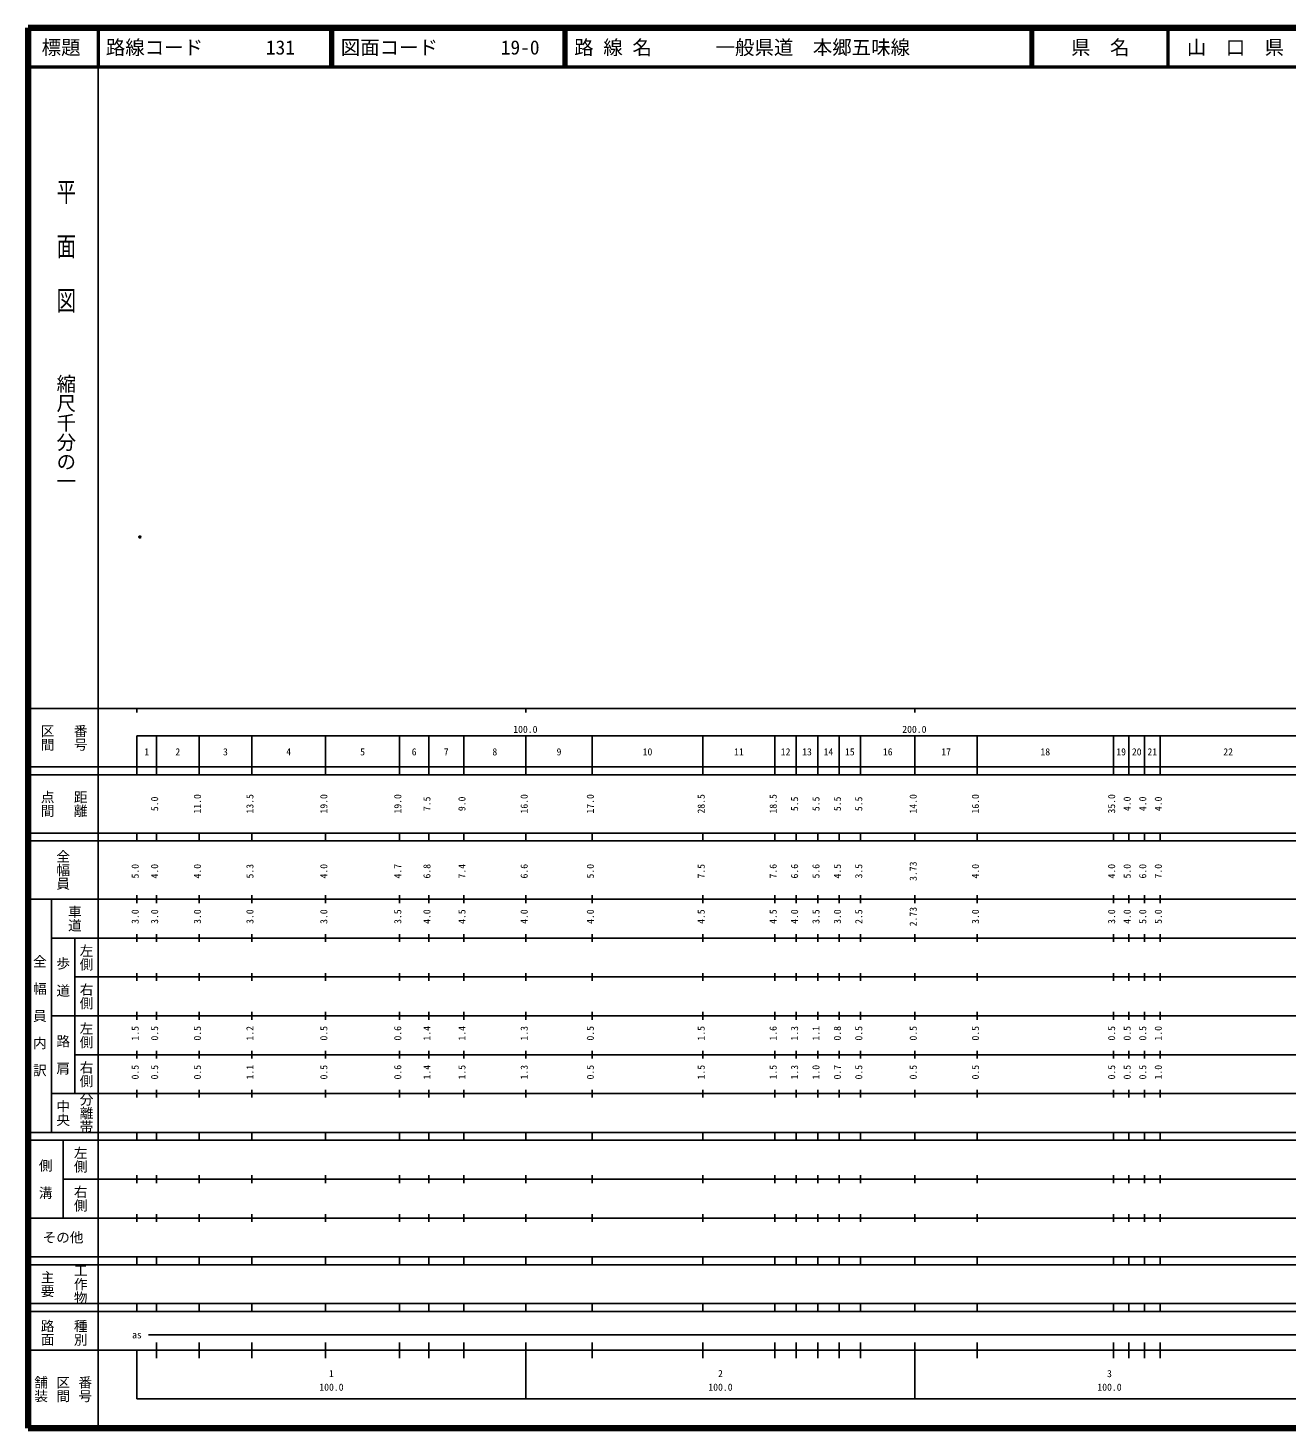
# Model space of a CAD drawing. Units: millimetres on the paper. Extents: x 40 to 680, y 20 to 380.
# Drawn here: x 40 to 363.6, y 20 to 380 of the extents above; entities that cross this region are included whole.
import ezdxf
from ezdxf.enums import TextEntityAlignment as Align

# ---------------------------------------------------------------- set-up
doc = ezdxf.new("R2010")
doc.units = ezdxf.units.MM
doc.header["$PDMODE"] = 32
doc.header["$PDSIZE"] = 0.5
doc.layers.add('M-OTRS', color=6, linetype='Continuous')
doc.layers.add('M-TTL-TXT', color=7, linetype='Continuous')
for name, color, linetype, lineweight in [('M-TTL', 2, 'Continuous', 140), ('M-TTL-BAND', 7, 'Continuous', 25), ('M-TTL-LINE', 7, 'Continuous', 50)]:
    doc.layers.add(name, color=color, linetype=linetype, lineweight=lineweight)
doc.styles.add('@ＭＳ ゴシック', font='')
doc.styles.add('ＭＳ ゴシック', font='')
doc.styles.get('@ＭＳ ゴシック').set_extended_font_data('@MS Gothic')
doc.styles.get('ＭＳ ゴシック').set_extended_font_data('MS Gothic')

msp = doc.modelspace()

# ---------------------------------------------------------------- linework, layer by layer
at = {"layer": 'M-OTRS'}
msp.add_point((68.755, 249.112), dxfattribs=at)
at = {"layer": 'M-TTL'}
for p, q in [((40, 380), (40, 20)), ((680, 380), (40, 380)), ((40, 20), (680, 20))]:
    msp.add_line(p, q, dxfattribs=at)
at = {"layer": 'M-TTL-BAND'}
for p, q in [((58, 370), (58, 20)), ((40, 205), (579, 205)), ((68, 205), (68, 204)), ((168, 205), (168, 204)), ((268, 205), (268, 204)), ((68, 198), (579, 198)), ((68, 198), (68, 188)), ((73, 188), (73, 198)), ((84, 188), (84, 198)), ((97.5, 188), (97.5, 198)), ((116.5, 188), (116.5, 198)), ((135.5, 188), (135.5, 198)), ((143, 188), (143, 198)), ((152, 188), (152, 198)), ((168, 188), (168, 198)), ((185, 188), (185, 198)), ((213.5, 188), (213.5, 198)), ((232, 188), (232, 198)), ((237.5, 188), (237.5, 198)), ((243, 188), (243, 198)), ((248.5, 188), (248.5, 198)), ((254, 188), (254, 198)), ((268, 188), (268, 198)), ((284, 188), (284, 198)), ((319, 188), (319, 198)), ((323, 188), (323, 198)), ((327, 188), (327, 198)), ((331, 188), (331, 198)), ((40, 190), (579, 190)), ((40, 188), (579, 188)), ((40, 173), (579, 173)), ((68, 171), (68, 173)), ((73, 171), (73, 173)), ((84, 171), (84, 173)), ((97.5, 171), (97.5, 173)), ((116.5, 171), (116.5, 173)), ((135.5, 171), (135.5, 173)), ((143, 171), (143, 173)), ((152, 171), (152, 173)), ((168, 171), (168, 173)), ((185, 171), (185, 173)), ((213.5, 171), (213.5, 173)), ((232, 171), (232, 173)), ((237.5, 171), (237.5, 173)), ((243, 171), (243, 173)), ((248.5, 171), (248.5, 173)), ((254, 171), (254, 173)), ((268, 171), (268, 173)), ((284, 171), (284, 173)), ((319, 171), (319, 173)), ((323, 171), (323, 173)), ((327, 171), (327, 173)), ((331, 171), (331, 173)), ((40, 171), (579, 171)), ((40, 156), (579, 156)), ((46, 96), (46, 156)), ((68, 155), (68, 157)), ((73, 155), (73, 157)), ((84, 155), (84, 157)), ((97.5, 155), (97.5, 157)), ((116.5, 155), (116.5, 157)), ((135.5, 155), (135.5, 157)), ((143, 155), (143, 157)), ((152, 155), (152, 157)), ((168, 155), (168, 157)), ((185, 155), (185, 157)), ((213.5, 155), (213.5, 157)), ((232, 155), (232, 157)), ((237.5, 155), (237.5, 157)), ((243, 155), (243, 157)), ((248.5, 155), (248.5, 157)), ((254, 155), (254, 157)), ((268, 155), (268, 157)), ((284, 155), (284, 157)), ((319, 155), (319, 157)), ((323, 155), (323, 157)), ((327, 155), (327, 157)), ((331, 155), (331, 157)), ((46, 146), (579, 146)), ((52, 146), (52, 106)), ((68, 145), (68, 147)), ((73, 145), (73, 147)), ((84, 145), (84, 147)), ((97.5, 145), (97.5, 147)), ((116.5, 145), (116.5, 147)), ((135.5, 145), (135.5, 147)), ((143, 145), (143, 147)), ((152, 145), (152, 147)), ((168, 145), (168, 147)), ((185, 145), (185, 147)), ((213.5, 145), (213.5, 147)), ((232, 145), (232, 147)), ((237.5, 145), (237.5, 147)), ((243, 145), (243, 147)), ((248.5, 145), (248.5, 147)), ((254, 145), (254, 147)), ((268, 145), (268, 147)), ((284, 145), (284, 147)), ((319, 145), (319, 147)), ((323, 145), (323, 147)), ((327, 145), (327, 147)), ((331, 145), (331, 147)), ((68, 135), (68, 137)), ((73, 135), (73, 137)), ((84, 135), (84, 137)), ((97.5, 135), (97.5, 137)), ((116.5, 135), (116.5, 137)), ((135.5, 135), (135.5, 137)), ((143, 135), (143, 137)), ((152, 135), (152, 137)), ((168, 135), (168, 137)), ((185, 135), (185, 137)), ((213.5, 135), (213.5, 137)), ((232, 135), (232, 137)), ((237.5, 135), (237.5, 137)), ((243, 135), (243, 137)), ((248.5, 135), (248.5, 137)), ((254, 135), (254, 137)), ((268, 135), (268, 137)), ((284, 135), (284, 137)), ((319, 135), (319, 137)), ((323, 135), (323, 137)), ((327, 135), (327, 137)), ((331, 135), (331, 137)), ((52, 136), (579, 136)), ((46, 126), (579, 126)), ((68, 125), (68, 127)), ((73, 125), (73, 127)), ((84, 125), (84, 127)), ((97.5, 125), (97.5, 127)), ((116.5, 125), (116.5, 127)), ((135.5, 125), (135.5, 127)), ((143, 125), (143, 127)), ((152, 125), (152, 127)), ((168, 125), (168, 127)), ((185, 125), (185, 127)), ((213.5, 125), (213.5, 127)), ((232, 125), (232, 127)), ((237.5, 125), (237.5, 127)), ((243, 125), (243, 127)), ((248.5, 125), (248.5, 127)), ((254, 125), (254, 127)), ((268, 125), (268, 127)), ((284, 125), (284, 127)), ((319, 125), (319, 127)), ((323, 125), (323, 127)), ((327, 125), (327, 127)), ((331, 125), (331, 127)), ((52, 116), (579, 116)), ((68, 115), (68, 117)), ((73, 115), (73, 117)), ((84, 115), (84, 117)), ((97.5, 115), (97.5, 117)), ((116.5, 115), (116.5, 117)), ((135.5, 115), (135.5, 117)), ((143, 115), (143, 117)), ((152, 115), (152, 117)), ((168, 115), (168, 117)), ((185, 115), (185, 117)), ((213.5, 115), (213.5, 117)), ((232, 115), (232, 117)), ((237.5, 115), (237.5, 117)), ((243, 115), (243, 117)), ((248.5, 115), (248.5, 117)), ((254, 115), (254, 117)), ((268, 115), (268, 117)), ((284, 115), (284, 117)), ((319, 115), (319, 117)), ((323, 115), (323, 117)), ((327, 115), (327, 117)), ((331, 115), (331, 117)), ((46, 106), (579, 106)), ((68, 105), (68, 107)), ((73, 105), (73, 107)), ((84, 105), (84, 107)), ((97.5, 105), (97.5, 107)), ((116.5, 105), (116.5, 107)), ((135.5, 105), (135.5, 107)), ((143, 105), (143, 107)), ((152, 105), (152, 107)), ((168, 105), (168, 107)), ((185, 105), (185, 107)), ((213.5, 105), (213.5, 107)), ((232, 105), (232, 107)), ((237.5, 105), (237.5, 107)), ((243, 105), (243, 107)), ((248.5, 105), (248.5, 107)), ((254, 105), (254, 107)), ((268, 105), (268, 107)), ((284, 105), (284, 107)), ((319, 105), (319, 107)), ((323, 105), (323, 107)), ((327, 105), (327, 107)), ((331, 105), (331, 107)), ((40, 96), (579, 96)), ((40, 94), (579, 94)), ((49, 94), (49, 74)), ((68, 94), (68, 96)), ((73, 94), (73, 96)), ((84, 94), (84, 96)), ((97.5, 94), (97.5, 96)), ((116.5, 94), (116.5, 96)), ((135.5, 94), (135.5, 96)), ((143, 94), (143, 96)), ((152, 94), (152, 96)), ((168, 94), (168, 96)), ((185, 94), (185, 96)), ((213.5, 94), (213.5, 96)), ((232, 94), (232, 96)), ((237.5, 94), (237.5, 96)), ((243, 94), (243, 96)), ((248.5, 94), (248.5, 96)), ((254, 94), (254, 96)), ((268, 94), (268, 96)), ((284, 94), (284, 96)), ((319, 94), (319, 96)), ((323, 94), (323, 96)), ((327, 94), (327, 96)), ((331, 94), (331, 96)), ((49, 84), (579, 84)), ((68, 83), (68, 85)), ((73, 83), (73, 85)), ((84, 83), (84, 85)), ((97.5, 83), (97.5, 85)), ((116.5, 83), (116.5, 85)), ((135.5, 83), (135.5, 85)), ((143, 83), (143, 85)), ((152, 83), (152, 85)), ((168, 83), (168, 85)), ((185, 83), (185, 85)), ((213.5, 83), (213.5, 85)), ((232, 83), (232, 85)), ((237.5, 83), (237.5, 85)), ((243, 83), (243, 85)), ((248.5, 83), (248.5, 85)), ((254, 83), (254, 85)), ((268, 83), (268, 85)), ((284, 83), (284, 85)), ((319, 83), (319, 85)), ((323, 83), (323, 85)), ((327, 83), (327, 85)), ((331, 83), (331, 85)), ((40, 74), (579, 74)), ((68, 73), (68, 75)), ((73, 73), (73, 75)), ((84, 73), (84, 75)), ((97.5, 73), (97.5, 75)), ((116.5, 73), (116.5, 75)), ((135.5, 73), (135.5, 75)), ((143, 73), (143, 75)), ((152, 73), (152, 75)), ((168, 73), (168, 75)), ((185, 73), (185, 75)), ((213.5, 73), (213.5, 75)), ((232, 73), (232, 75)), ((237.5, 73), (237.5, 75)), ((243, 73), (243, 75)), ((248.5, 73), (248.5, 75)), ((254, 73), (254, 75)), ((268, 73), (268, 75)), ((284, 73), (284, 75)), ((319, 73), (319, 75)), ((323, 73), (323, 75)), ((327, 73), (327, 75)), ((331, 73), (331, 75)), ((40, 64), (579, 64)), ((40, 62), (579, 62)), ((68, 62), (68, 64)), ((73, 62), (73, 64)), ((84, 62), (84, 64)), ((97.5, 62), (97.5, 64)), ((116.5, 62), (116.5, 64)), ((135.5, 62), (135.5, 64)), ((143, 62), (143, 64)), ((152, 62), (152, 64)), ((168, 62), (168, 64)), ((185, 62), (185, 64)), ((213.5, 62), (213.5, 64)), ((232, 62), (232, 64)), ((237.5, 62), (237.5, 64)), ((243, 62), (243, 64)), ((248.5, 62), (248.5, 64)), ((254, 62), (254, 64)), ((268, 62), (268, 64)), ((284, 62), (284, 64)), ((319, 62), (319, 64)), ((323, 62), (323, 64)), ((327, 62), (327, 64)), ((331, 62), (331, 64)), ((40, 52), (579, 52)), ((68, 50), (68, 52)), ((73, 50), (73, 52)), ((84, 50), (84, 52)), ((97.5, 50), (97.5, 52)), ((116.5, 50), (116.5, 52)), ((135.5, 50), (135.5, 52)), ((143, 50), (143, 52)), ((152, 50), (152, 52)), ((168, 50), (168, 52)), ((185, 50), (185, 52)), ((213.5, 50), (213.5, 52)), ((232, 50), (232, 52)), ((237.5, 50), (237.5, 52)), ((243, 50), (243, 52)), ((248.5, 50), (248.5, 52)), ((254, 50), (254, 52)), ((268, 50), (268, 52)), ((284, 50), (284, 52)), ((319, 50), (319, 52)), ((323, 50), (323, 52)), ((327, 50), (327, 52)), ((331, 50), (331, 52)), ((40, 50), (579, 50)), ((71, 44), (567, 44)), ((40, 40), (579, 40)), ((68, 40), (68, 27.5)), ((73, 38), (73, 42)), ((84, 38), (84, 42)), ((97.5, 38), (97.5, 42)), ((116.5, 38), (116.5, 42)), ((135.5, 38), (135.5, 42)), ((143, 38), (143, 42)), ((152, 38), (152, 42)), ((168, 27.5), (168, 42)), ((185, 38), (185, 42)), ((213.5, 38), (213.5, 42)), ((232, 38), (232, 42)), ((237.5, 38), (237.5, 42)), ((243, 38), (243, 42)), ((248.5, 38), (248.5, 42)), ((254, 38), (254, 42)), ((268, 27.5), (268, 42)), ((284, 38), (284, 42)), ((319, 38), (319, 42)), ((323, 38), (323, 42)), ((327, 38), (327, 42)), ((331, 38), (331, 42)), ((68, 27.5), (579, 27.5))]:
    msp.add_line(p, q, dxfattribs=at)
at = {"layer": 'M-TTL-LINE'}
for p, q in [((58, 380), (58, 370)), ((117.75, 380), (117.75, 370)), ((118.25, 380), (118.25, 370)), ((177.75, 380), (177.75, 370)), ((178.25, 380), (178.25, 370)), ((297.75, 380), (297.75, 370)), ((298.25, 380), (298.25, 370)), ((333, 380), (333, 370)), ((40, 370), (680, 370))]:
    msp.add_line(p, q, dxfattribs=at)

# ---------------------------------------------------------------- texts
at = {"layer": 'M-TTL-BAND', "style": '@ＭＳ ゴシック', "width": 1.4}
msp.add_text('平  面  図', height=3.666, rotation=270, dxfattribs=at).set_placement((49.777, 306.475), align=Align.MIDDLE_RIGHT)
at = {"layer": 'M-TTL-BAND', "style": '@ＭＳ ゴシック'}
msp.add_text('縮尺千分の一', height=3.666, rotation=270, dxfattribs=at).set_placement((49.777, 261.03), align=Align.MIDDLE_RIGHT)
for s, p in [('区間', (45, 197.5)), ('番号', (53.5, 197.5)), ('点間', (45, 180.5)), ('距離', (53.5, 180.5)), ('全幅員', (49, 163.5)), ('車道', (52, 151)), ('左側', (55, 141)), ('全\u3000幅\u3000員\u3000内\u3000訳', (43, 126)), ('歩\u3000道', (49, 136)), ('右側', (55, 131)), ('左側', (55, 121)), ('路\u3000肩', (49, 116)), ('右側', (55, 111)), ('分離帯', (55, 101)), ('中央', (49, 101)), ('左側', (53.5, 89)), ('側\u3000溝', (44.5, 84)), ('右側', (53.5, 79)), ('工作物', (53.5, 57)), ('主要', (45, 57)), ('路面', (45, 44.5)), ('種別', (53.5, 44.5)), ('舗装', (43.333, 30)), ('区間', (49, 30)), ('番号', (54.667, 30))]:
    msp.add_text(s, height=2.566, rotation=270, dxfattribs=at).set_placement(p, align=Align.MIDDLE_CENTER)
at = {"layer": 'M-TTL-BAND', "style": 'ＭＳ ゴシック'}
for s, p in [('100.0', (167.844, 198.195)), ('200.0', (267.844, 198.195)), ('1', (70.5, 192.405)), ('2', (78.5, 192.405)), ('3', (90.75, 192.405)), ('4', (107, 192.405)), ('5', (126, 192.405)), ('6', (139.25, 192.405)), ('7', (147.5, 192.405)), ('8', (160, 192.405)), ('9', (176.5, 192.405)), ('10', (199.25, 192.405)), ('11', (222.75, 192.405)), ('12', (234.75, 192.405)), ('13', (240.25, 192.405)), ('14', (245.75, 192.405)), ('15', (251.25, 192.405)), ('16', (261, 192.405)), ('17', (276, 192.405)), ('18', (301.5, 192.405)), ('19', (321, 192.405)), ('20', (325, 192.405)), ('21', (329, 192.405)), ('22', (348.5, 192.405)), ('as', (68, 42.5)), ('1', (118, 32.523)), ('2', (218, 32.523)), ('3', (318, 32.523)), ('100.0', (118, 29.033)), ('100.0', (218, 29.033)), ('100.0', (318, 29.033))]:
    msp.add_text(s, height=1.833, dxfattribs=at).set_placement(p, align=Align.BOTTOM_CENTER)
for s, p in [('5.0', (74, 180.5)), ('11.0', (85, 180.5)), ('13.5', (98.5, 180.5)), ('19.0', (117.5, 180.5)), ('19.0', (136.5, 180.5)), ('7.5', (144, 180.5)), ('9.0', (153, 180.5)), ('16.0', (169, 180.5)), ('17.0', (186, 180.5)), ('28.5', (214.5, 180.5)), ('18.5', (233, 180.5)), ('5.5', (238.5, 180.5)), ('5.5', (244, 180.5)), ('5.5', (249.5, 180.5)), ('5.5', (255, 180.5)), ('14.0', (269, 180.5)), ('16.0', (285, 180.5)), ('35.0', (320, 180.5)), ('4.0', (324, 180.5)), ('4.0', (328, 180.5)), ('4.0', (332, 180.5)), ('5.0', (69, 163.174)), ('4.0', (74, 163.174)), ('4.0', (85, 163.174)), ('5.3', (98.5, 163.174)), ('4.0', (117.5, 163.174)), ('4.7', (136.5, 163.174)), ('6.8', (144, 163.174)), ('7.4', (153, 163.174)), ('6.6', (169, 163.174)), ('5.0', (186, 163.174)), ('7.5', (214.5, 163.174)), ('7.6', (233, 163.174)), ('6.6', (238.5, 163.174)), ('5.6', (244, 163.174)), ('4.5', (249.5, 163.174)), ('3.5', (255, 163.174)), ('3.73', (269, 163.174)), ('4.0', (285, 163.174)), ('4.0', (320, 163.174)), ('5.0', (324, 163.174)), ('6.0', (328, 163.174)), ('7.0', (332, 163.174)), ('3.0', (69, 151.5)), ('3.0', (74, 151.5)), ('3.0', (85, 151.5)), ('3.0', (98.5, 151.5)), ('3.0', (117.5, 151.5)), ('3.5', (136.5, 151.5)), ('4.0', (144, 151.5)), ('4.5', (153, 151.5)), ('4.0', (169, 151.5)), ('4.0', (186, 151.5)), ('4.5', (214.5, 151.5)), ('4.5', (233, 151.5)), ('4.0', (238.5, 151.5)), ('3.5', (244, 151.5)), ('3.0', (249.5, 151.5)), ('2.5', (255, 151.5)), ('2.73', (269, 151.5)), ('3.0', (285, 151.5)), ('3.0', (320, 151.5)), ('4.0', (324, 151.5)), ('5.0', (328, 151.5)), ('5.0', (332, 151.5)), ('1.5', (69, 121.5)), ('0.5', (74, 121.5)), ('0.5', (85, 121.5)), ('1.2', (98.5, 121.5)), ('0.5', (117.5, 121.5)), ('0.6', (136.5, 121.5)), ('1.4', (144, 121.5)), ('1.4', (153, 121.5)), ('1.3', (169, 121.5)), ('0.5', (186, 121.5)), ('1.5', (214.5, 121.5)), ('1.6', (233, 121.5)), ('1.3', (238.5, 121.5)), ('1.1', (244, 121.5)), ('0.8', (249.5, 121.5)), ('0.5', (255, 121.5)), ('0.5', (269, 121.5)), ('0.5', (285, 121.5)), ('0.5', (320, 121.5)), ('0.5', (324, 121.5)), ('0.5', (328, 121.5)), ('1.0', (332, 121.5)), ('0.5', (69, 111.5)), ('0.5', (74, 111.5)), ('0.5', (85, 111.5)), ('1.1', (98.5, 111.5)), ('0.5', (117.5, 111.5)), ('0.6', (136.5, 111.5)), ('1.4', (144, 111.5)), ('1.5', (153, 111.5)), ('1.3', (169, 111.5)), ('0.5', (186, 111.5)), ('1.5', (214.5, 111.5)), ('1.5', (233, 111.5)), ('1.3', (238.5, 111.5)), ('1.0', (244, 111.5)), ('0.7', (249.5, 111.5)), ('0.5', (255, 111.5)), ('0.5', (269, 111.5)), ('0.5', (285, 111.5)), ('0.5', (320, 111.5)), ('0.5', (324, 111.5)), ('0.5', (328, 111.5)), ('1.0', (332, 111.5))]:
    msp.add_text(s, height=1.833, rotation=90, dxfattribs=at).set_placement(p, align=Align.BOTTOM_CENTER)
msp.add_text('その他', height=2.566, dxfattribs=at).set_placement((49, 69), align=Align.MIDDLE_CENTER)
at = {"layer": 'M-TTL-TXT', "style": 'ＭＳ ゴシック'}
for s, p in [('標題', (48.5, 375)), ('県\u3000名', (315.625, 375)), ('山\u3000口\u3000県', (350.375, 375))]:
    msp.add_text(s, height=3.666, dxfattribs=at).set_placement(p, align=Align.MIDDLE_CENTER)
for s, p in [('路線コード', (60, 375)), ('131', (101.142, 375)), ('図面コード', (120.38, 375)), ('19-0', (161.521, 375)), ('路 線 名', (180.38, 375)), ('一般県道\u3000本郷五味線', (216.734, 375))]:
    msp.add_text(s, height=3.666, dxfattribs=at).set_placement(p, align=Align.MIDDLE_LEFT)

doc.saveas('drawing.dxf')
